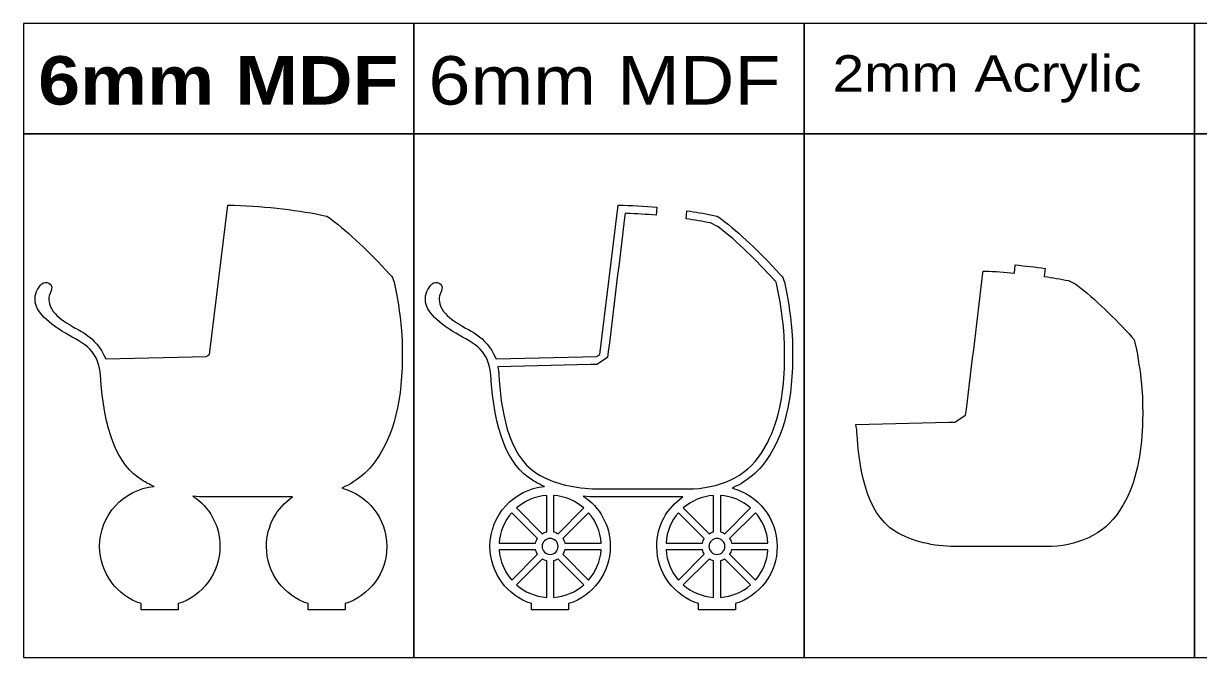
# Model space of a CAD drawing. Header units: millimetres. Extents: x -1166 to 1166, y -335 to 297.
# Drawn here: x -1166 to 4, y -335 to 297 of the extents above; entities that cross this region are included whole.
import ezdxf

# ---------------------------------------------------------------- set-up
doc = ezdxf.new("R2010")
doc.units = ezdxf.units.MM
doc.header["$MEASUREMENT"] = 0
doc.layers.add('Camada 1', color=7, linetype='Continuous')
doc.styles.add('0', font='arialbd.ttf', dxfattribs={"height": 1})
doc.styles.add('1', font='Arial', dxfattribs={"height": 1})
doc.styles.add('5', font='Arial', dxfattribs={"height": 1})

msp = doc.modelspace()

# ---------------------------------------------------------------- linework, layer by layer
at = {"layer": 'Camada 1', "color": 142, "lineweight": 20}
for points in [[(-1166.4805, 186.6815), (-777.6535, 186.6815), (-777.6535, 296.7483), (-1166.4805, 296.7483), (-1166.4805, 186.6815)], [(-777.6537, 186.6815), (-388.8267, 186.6815), (-388.8267, 296.7483), (-777.6537, 296.7483), (-777.6537, 186.6815)], [(-388.8269, 186.6815), (0.0001, 186.6815), (0.0001, 296.7483), (-388.8269, 296.7483), (-388.8269, 186.6815)], [(-0.0001, 186.6815), (388.8269, 186.6815), (388.8269, 296.7483), (-0.0001, 296.7483), (-0.0001, 186.6815)], [(-1166.4805, -334.8653), (-777.6535, -334.8653), (-777.6535, 186.6815), (-1166.4805, 186.6815), (-1166.4805, -334.8653)], [(-777.6537, -334.8653), (-388.8267, -334.8653), (-388.8267, 186.6815), (-777.6537, 186.6815), (-777.6537, -334.8653)], [(-388.8269, -334.8653), (0.0001, -334.8653), (0.0001, 186.6815), (-388.8269, 186.6815), (-388.8269, -334.8653)], [(-0.0001, -334.8653), (388.8269, -334.8653), (388.8269, 186.6815), (-0.0001, 186.6815), (-0.0001, -334.8653)]]:
    msp.add_lwpolyline(points, close=True, dxfattribs=at)
at = {"layer": 'Camada 1', "color": 230, "lineweight": 20}
for points, knots in [([(-984.1926, -34.8904), (-984.1926, -34.8904), (-1084.5024, -37.4358), (-1084.5024, -37.4358), (-1084.5024, -37.4358), (-1095.5576, -12.7334), (-1110.8232, -10.6807), (-1126.6234, 0.6029), (-1126.6234, 0.6029), (-1132.79, 5.0069), (-1138.346, 9.7562), (-1140.5227, 17.3115), (-1140.5227, 17.3115), (-1141.3322, 20.1218), (-1141.408, 22.8255), (-1140.7503, 25.4224), (-1140.7503, 25.4224), (-1140.2252, 27.4954), (-1138.8594, 29.814), (-1138.4256, 32.0342), (-1138.4256, 32.0342), (-1137.3817, 37.3751), (-1144.0404, 40.8477), (-1148.3207, 37.3139), (-1148.3207, 37.3139), (-1150.0551, 35.8822), (-1151.4213, 33.6586), (-1152.4834, 31.6948), (-1152.4834, 31.6948), (-1158.4792, 20.6081), (-1153.7394, 9.1414), (-1138.2637, -2.705), (-1138.2637, -2.705), (-1134.9677, -5.267), (-1131.6305, -7.5848), (-1128.2519, -9.658), (-1128.2519, -9.658), (-1109.163, -21.372), (-1092.4104, -25.5401), (-1089.7357, -53.3739), (-1089.7357, -53.3739), (-1086.8237, -108.3593), (-1072.9871, -143.3279), (-1048.2259, -158.2797), (-1048.2259, -158.2797), (-1044.4967, -160.5929), (-1040.5525, -162.6656), (-1036.3941, -164.4987), (-1036.3941, -164.4987), (-1066.8218, -167.3752), (-1090.6285, -192.9918), (-1090.6285, -224.1723), (-1090.6285, -224.1723), (-1090.6285, -250.8525), (-1073.1968, -273.4576), (-1049.1028, -281.2303), (-1049.1028, -281.2303), (-1049.1028, -281.2303), (-1049.1028, -287.2303), (-1049.1028, -287.2303), (-1049.1028, -287.2303), (-1049.1028, -287.2303), (-1012.2622, -287.2303), (-1012.2622, -287.2303), (-1012.2622, -287.2303), (-1012.2622, -287.2303), (-1012.2622, -281.2303), (-1012.2622, -281.2303), (-1012.2622, -281.2303), (-988.1681, -273.4576), (-970.7366, -250.8525), (-970.7366, -224.1723), (-970.7366, -224.1723), (-970.7366, -203.2651), (-981.442, -184.8613), (-997.6677, -174.134), (-997.6677, -174.134), (-993.4813, -174.5479), (-989.1628, -174.814), (-984.7113, -174.9314), (-984.7113, -174.9314), (-984.7113, -174.9314), (-898.6716, -174.9314), (-898.6716, -174.9314), (-898.6716, -174.9314), (-914.2366, -185.7594), (-924.427, -203.7744), (-924.427, -224.1723), (-924.427, -224.1723), (-924.427, -250.8525), (-906.9955, -273.4576), (-882.9014, -281.2303), (-882.9014, -281.2303), (-882.9014, -281.2303), (-882.9014, -287.2303), (-882.9014, -287.2303), (-882.9014, -287.2303), (-882.9014, -287.2303), (-846.0608, -287.2303), (-846.0608, -287.2303), (-846.0608, -287.2303), (-846.0608, -287.2303), (-846.0608, -281.2303), (-846.0608, -281.2303), (-846.0608, -281.2303), (-821.9668, -273.4576), (-804.5351, -250.8525), (-804.5351, -224.1723), (-804.5351, -224.1723), (-804.5351, -196.2279), (-823.6559, -172.7498), (-849.5279, -166.1067), (-849.5279, -166.1067), (-832.1871, -158.5366), (-818.9667, -146.3337), (-809.8682, -129.4962), (-809.8682, -129.4962), (-793.4257, -101.8284), (-786.765, -61.7849), (-789.8861, -9.3657), (-789.8861, -9.3657), (-791.7206, 9.478), (-794.0771, 25.0342), (-796.9555, 37.3029), (-796.9555, 37.3029), (-798.3102, 43.0775), (-798.0041, 42.7442), (-801.9455, 47.1012), (-801.9455, 47.1012), (-822.335, 69.6406), (-841.6989, 87.8697), (-860.0368, 101.788), (-860.0368, 101.788), (-864.3325, 105.0482), (-864.1579, 104.8633), (-869.4381, 105.9299), (-869.4381, 105.9299), (-897.9621, 111.6917), (-929.1707, 115.0091), (-963.064, 115.8818), (-963.064, 115.8818), (-963.064, 115.8818), (-981.1582, -32.9836), (-981.1582, -32.9836), (-981.1582, -32.9836), (-982.2499, -33.4952), (-983.2682, -34.1372), (-984.1926, -34.8904)], [0, 0, 0, 0, 0.026315789, 0.026315789, 0.026315789, 0.026315789, 0.052631579, 0.052631579, 0.052631579, 0.052631579, 0.078947368, 0.078947368, 0.078947368, 0.078947368, 0.105263158, 0.105263158, 0.105263158, 0.105263158, 0.131578947, 0.131578947, 0.131578947, 0.131578947, 0.157894737, 0.157894737, 0.157894737, 0.157894737, 0.184210526, 0.184210526, 0.184210526, 0.184210526, 0.210526316, 0.210526316, 0.210526316, 0.210526316, 0.236842105, 0.236842105, 0.236842105, 0.236842105, 0.263157895, 0.263157895, 0.263157895, 0.263157895, 0.289473684, 0.289473684, 0.289473684, 0.289473684, 0.315789474, 0.315789474, 0.315789474, 0.315789474, 0.342105263, 0.342105263, 0.342105263, 0.342105263, 0.368421053, 0.368421053, 0.368421053, 0.368421053, 0.394736842, 0.394736842, 0.394736842, 0.394736842, 0.421052632, 0.421052632, 0.421052632, 0.421052632, 0.447368421, 0.447368421, 0.447368421, 0.447368421, 0.473684211, 0.473684211, 0.473684211, 0.473684211, 0.5, 0.5, 0.5, 0.5, 0.526315789, 0.526315789, 0.526315789, 0.526315789, 0.552631579, 0.552631579, 0.552631579, 0.552631579, 0.578947368, 0.578947368, 0.578947368, 0.578947368, 0.605263158, 0.605263158, 0.605263158, 0.605263158, 0.631578947, 0.631578947, 0.631578947, 0.631578947, 0.657894737, 0.657894737, 0.657894737, 0.657894737, 0.684210526, 0.684210526, 0.684210526, 0.684210526, 0.710526316, 0.710526316, 0.710526316, 0.710526316, 0.736842105, 0.736842105, 0.736842105, 0.736842105, 0.763157895, 0.763157895, 0.763157895, 0.763157895, 0.789473684, 0.789473684, 0.789473684, 0.789473684, 0.815789474, 0.815789474, 0.815789474, 0.815789474, 0.842105263, 0.842105263, 0.842105263, 0.842105263, 0.868421053, 0.868421053, 0.868421053, 0.868421053, 0.894736842, 0.894736842, 0.894736842, 0.894736842, 0.921052632, 0.921052632, 0.921052632, 0.921052632, 0.947368421, 0.947368421, 0.947368421, 0.947368421, 1, 1, 1, 1]), ([(-574.2372, 115.8818), (-574.2372, 115.8818), (-592.3314, -32.9836), (-592.3314, -32.9836), (-592.3314, -32.9836), (-593.4231, -33.4952), (-594.4414, -34.1372), (-595.3658, -34.8904), (-595.3658, -34.8904), (-595.3658, -34.8904), (-695.6756, -37.4358), (-695.6756, -37.4358), (-695.6756, -37.4358), (-706.7308, -12.7334), (-721.9964, -10.6807), (-737.7966, 0.6029), (-737.7966, 0.6029), (-743.9632, 5.0069), (-749.5192, 9.7562), (-751.6959, 17.3115), (-751.6959, 17.3115), (-752.5054, 20.1218), (-752.5812, 22.8255), (-751.9235, 25.4224), (-751.9235, 25.4224), (-751.3984, 27.4954), (-750.0326, 29.814), (-749.5988, 32.0342), (-749.5988, 32.0342), (-748.5549, 37.3751), (-755.2136, 40.8477), (-759.4939, 37.3139), (-759.4939, 37.3139), (-761.2283, 35.8822), (-762.5945, 33.6586), (-763.6566, 31.6948), (-763.6566, 31.6948), (-769.6524, 20.6081), (-764.9126, 9.1414), (-749.4369, -2.705), (-749.4369, -2.705), (-746.1409, -5.267), (-742.8037, -7.5848), (-739.4251, -9.658), (-739.4251, -9.658), (-720.3362, -21.372), (-703.5836, -25.5401), (-700.9089, -53.3739), (-700.9089, -53.3739), (-697.9969, -108.3593), (-684.1603, -143.3279), (-659.3991, -158.2797), (-659.3991, -158.2797), (-655.6699, -160.5929), (-651.7257, -162.6656), (-647.5673, -164.4987), (-647.5673, -164.4987), (-677.995, -167.3752), (-701.8017, -192.9918), (-701.8017, -224.1723), (-701.8017, -224.1723), (-701.8017, -250.8525), (-684.37, -273.4576), (-660.276, -281.2303), (-660.276, -281.2303), (-660.276, -281.2303), (-660.276, -287.2303), (-660.276, -287.2303), (-660.276, -287.2303), (-660.276, -287.2303), (-623.4354, -287.2303), (-623.4354, -287.2303), (-623.4354, -287.2303), (-623.4354, -287.2303), (-623.4354, -281.2303), (-623.4354, -281.2303), (-623.4354, -281.2303), (-599.3413, -273.4576), (-581.9098, -250.8525), (-581.9098, -224.1723), (-581.9098, -224.1723), (-581.9098, -203.2651), (-592.6152, -184.8613), (-608.8409, -174.134), (-608.8409, -174.134), (-604.6545, -174.5479), (-600.336, -174.814), (-595.8845, -174.9314), (-595.8845, -174.9314), (-595.8845, -174.9314), (-509.8448, -174.9314), (-509.8448, -174.9314), (-509.8448, -174.9314), (-525.4098, -185.7594), (-535.6002, -203.7744), (-535.6002, -224.1723), (-535.6002, -224.1723), (-535.6002, -250.8525), (-518.1687, -273.4576), (-494.0746, -281.2303), (-494.0746, -281.2303), (-494.0746, -281.2303), (-494.0746, -287.2303), (-494.0746, -287.2303), (-494.0746, -287.2303), (-494.0746, -287.2303), (-457.234, -287.2303), (-457.234, -287.2303), (-457.234, -287.2303), (-457.234, -287.2303), (-457.234, -281.2303), (-457.234, -281.2303), (-457.234, -281.2303), (-433.14, -273.4576), (-415.7083, -250.8525), (-415.7083, -224.1723), (-415.7083, -224.1723), (-415.7083, -196.2279), (-434.8291, -172.7498), (-460.7011, -166.1067), (-460.7011, -166.1067), (-443.3603, -158.5366), (-430.1399, -146.3337), (-421.0414, -129.4962), (-421.0414, -129.4962), (-404.5989, -101.8284), (-397.9382, -61.7849), (-401.0593, -9.3657), (-401.0593, -9.3657), (-402.8938, 9.478), (-405.2503, 25.0342), (-408.1287, 37.3029), (-408.1287, 37.3029), (-409.4834, 43.0775), (-409.1773, 42.7442), (-413.1187, 47.1012), (-413.1187, 47.1012), (-433.5082, 69.6406), (-452.8721, 87.8697), (-471.21, 101.788), (-471.21, 101.788), (-475.5057, 105.0482), (-475.3311, 104.8633), (-480.6113, 105.9299), (-480.6113, 105.9299), (-488.7299, 107.5698), (-497.0664, 109.0114), (-505.62, 110.2553), (-505.62, 110.2553), (-505.62, 110.2553), (-506.3102, 102.1714), (-506.3102, 102.1714), (-506.3102, 102.1714), (-498.2466, 100.9945), (-490.2105, 99.6362), (-482.2121, 98.0916), (-482.2121, 98.0916), (-482.2121, 98.0916), (-481.5229, 97.9585), (-481.5229, 97.9585), (-481.5229, 97.9585), (-481.5229, 97.9585), (-475.0775, 94.6765), (-475.0775, 94.6765), (-475.0775, 94.6765), (-475.0775, 94.6765), (-474.9318, 94.5648), (-474.9318, 94.5648), (-474.9318, 94.5648), (-454.611, 78.9863), (-436.2056, 60.6974), (-419.0514, 41.7344), (-419.0514, 41.7344), (-418.3709, 40.9821), (-417.6479, 40.2661), (-417.0316, 39.4576), (-417.0316, 39.4576), (-417.0316, 39.4576), (-416.8183, 39.1779), (-416.8183, 39.1779), (-416.8183, 39.1779), (-416.8183, 39.1779), (-416.7133, 38.8422), (-416.7133, 38.8422), (-416.7133, 38.8422), (-416.5915, 38.4527), (-416.4897, 38.0563), (-416.3962, 37.6592), (-416.3962, 37.6592), (-416.3962, 37.6592), (-416.3893, 37.6292), (-416.3893, 37.6292), (-416.3893, 37.6292), (-416.3893, 37.6292), (-414.5725, 29.3443), (-414.5725, 29.3443), (-414.5725, 29.3443), (-411.9186, 16.3895), (-410.3235, 3.1998), (-409.04, -9.953), (-409.04, -9.953), (-409.04, -9.953), (-409.0362, -9.991), (-409.0362, -9.991), (-409.0362, -9.991), (-409.0362, -9.991), (-409.034, -10.0291), (-409.034, -10.0291), (-409.034, -10.0291), (-408.4607, -19.7238), (-408.1932, -29.4435), (-408.3508, -39.1548), (-408.3508, -39.1548), (-408.3508, -39.1548), (-408.559, -46.62), (-408.559, -46.62), (-408.559, -46.62), (-409.6142, -73.0601), (-414.222, -102.3536), (-427.9184, -125.4089), (-427.9184, -125.4089), (-427.9184, -125.4089), (-428.002, -125.5496), (-428.002, -125.5496), (-428.002, -125.5496), (-428.002, -125.5496), (-428.0798, -125.6934), (-428.0798, -125.6934), (-428.0798, -125.6934), (-443.028, -153.3399), (-468.7747, -164.612), (-499.0516, -166.9256), (-499.0516, -166.9256), (-499.0516, -166.9256), (-499.1277, -166.9314), (-499.1277, -166.9314), (-499.1277, -166.9314), (-499.1277, -166.9314), (-595.778, -166.9314), (-595.778, -166.9314), (-595.778, -166.9314), (-595.778, -166.9314), (-595.805, -166.9307), (-595.805, -166.9307), (-595.805, -166.9307), (-616.4248, -166.3722), (-637.4269, -162.3206), (-655.2305, -151.4515), (-655.2305, -151.4515), (-684.8048, -133.3966), (-691.2535, -84.528), (-692.9201, -52.9504), (-692.9201, -52.9504), (-692.9201, -52.9504), (-692.9291, -52.7797), (-692.9291, -52.7797), (-692.9291, -52.7797), (-692.9291, -52.7797), (-692.9456, -52.6095), (-692.9456, -52.6095), (-692.9456, -52.6095), (-693.1053, -50.9541), (-693.3145, -49.303), (-693.5857, -47.6621), (-693.5857, -47.6621), (-693.5857, -47.6621), (-693.9605, -45.3948), (-693.9605, -45.3948), (-693.9605, -45.3948), (-693.9605, -45.3948), (-601.3987, -43.0462), (-601.3987, -43.0462), (-601.3987, -43.0462), (-601.3987, -43.0462), (-595.3255, -43.0564), (-595.3255, -43.0564), (-595.3255, -43.0564), (-595.3255, -43.0564), (-584.6986, -35.9539), (-584.6986, -35.9539), (-584.6986, -35.9539), (-584.6986, -35.9539), (-583.9071, -29.9796), (-583.9071, -29.9796), (-583.9071, -29.9796), (-578.4027, 15.2905), (-572.9022, 60.5611), (-567.3999, 105.8315), (-567.3999, 105.8315), (-567.3999, 105.8315), (-567.1775, 107.6611), (-567.1775, 107.6611), (-567.1775, 107.6611), (-567.1775, 107.6611), (-565.3359, 107.5887), (-565.3359, 107.5887), (-565.3359, 107.5887), (-555.5861, 107.2052), (-545.8414, 106.5755), (-536.1187, 105.6925), (-536.1187, 105.6925), (-536.1187, 105.6925), (-535.4339, 113.7122), (-535.4339, 113.7122), (-535.4339, 113.7122), (-547.9517, 114.8147), (-560.8861, 115.538), (-574.2372, 115.8818)], [0, 0, 0, 0, 0.012820513, 0.012820513, 0.012820513, 0.012820513, 0.025641026, 0.025641026, 0.025641026, 0.025641026, 0.038461538, 0.038461538, 0.038461538, 0.038461538, 0.051282051, 0.051282051, 0.051282051, 0.051282051, 0.064102564, 0.064102564, 0.064102564, 0.064102564, 0.076923077, 0.076923077, 0.076923077, 0.076923077, 0.08974359, 0.08974359, 0.08974359, 0.08974359, 0.102564103, 0.102564103, 0.102564103, 0.102564103, 0.115384615, 0.115384615, 0.115384615, 0.115384615, 0.128205128, 0.128205128, 0.128205128, 0.128205128, 0.141025641, 0.141025641, 0.141025641, 0.141025641, 0.153846154, 0.153846154, 0.153846154, 0.153846154, 0.166666667, 0.166666667, 0.166666667, 0.166666667, 0.179487179, 0.179487179, 0.179487179, 0.179487179, 0.192307692, 0.192307692, 0.192307692, 0.192307692, 0.205128205, 0.205128205, 0.205128205, 0.205128205, 0.217948718, 0.217948718, 0.217948718, 0.217948718, 0.230769231, 0.230769231, 0.230769231, 0.230769231, 0.243589744, 0.243589744, 0.243589744, 0.243589744, 0.256410256, 0.256410256, 0.256410256, 0.256410256, 0.269230769, 0.269230769, 0.269230769, 0.269230769, 0.282051282, 0.282051282, 0.282051282, 0.282051282, 0.294871795, 0.294871795, 0.294871795, 0.294871795, 0.307692308, 0.307692308, 0.307692308, 0.307692308, 0.320512821, 0.320512821, 0.320512821, 0.320512821, 0.333333333, 0.333333333, 0.333333333, 0.333333333, 0.346153846, 0.346153846, 0.346153846, 0.346153846, 0.358974359, 0.358974359, 0.358974359, 0.358974359, 0.371794872, 0.371794872, 0.371794872, 0.371794872, 0.384615385, 0.384615385, 0.384615385, 0.384615385, 0.397435897, 0.397435897, 0.397435897, 0.397435897, 0.41025641, 0.41025641, 0.41025641, 0.41025641, 0.423076923, 0.423076923, 0.423076923, 0.423076923, 0.435897436, 0.435897436, 0.435897436, 0.435897436, 0.448717949, 0.448717949, 0.448717949, 0.448717949, 0.461538462, 0.461538462, 0.461538462, 0.461538462, 0.474358974, 0.474358974, 0.474358974, 0.474358974, 0.487179487, 0.487179487, 0.487179487, 0.487179487, 0.5, 0.5, 0.5, 0.5, 0.512820513, 0.512820513, 0.512820513, 0.512820513, 0.525641026, 0.525641026, 0.525641026, 0.525641026, 0.538461538, 0.538461538, 0.538461538, 0.538461538, 0.551282051, 0.551282051, 0.551282051, 0.551282051, 0.564102564, 0.564102564, 0.564102564, 0.564102564, 0.576923077, 0.576923077, 0.576923077, 0.576923077, 0.58974359, 0.58974359, 0.58974359, 0.58974359, 0.602564103, 0.602564103, 0.602564103, 0.602564103, 0.615384615, 0.615384615, 0.615384615, 0.615384615, 0.628205128, 0.628205128, 0.628205128, 0.628205128, 0.641025641, 0.641025641, 0.641025641, 0.641025641, 0.653846154, 0.653846154, 0.653846154, 0.653846154, 0.666666667, 0.666666667, 0.666666667, 0.666666667, 0.679487179, 0.679487179, 0.679487179, 0.679487179, 0.692307692, 0.692307692, 0.692307692, 0.692307692, 0.705128205, 0.705128205, 0.705128205, 0.705128205, 0.717948718, 0.717948718, 0.717948718, 0.717948718, 0.730769231, 0.730769231, 0.730769231, 0.730769231, 0.743589744, 0.743589744, 0.743589744, 0.743589744, 0.756410256, 0.756410256, 0.756410256, 0.756410256, 0.769230769, 0.769230769, 0.769230769, 0.769230769, 0.782051282, 0.782051282, 0.782051282, 0.782051282, 0.794871795, 0.794871795, 0.794871795, 0.794871795, 0.807692308, 0.807692308, 0.807692308, 0.807692308, 0.820512821, 0.820512821, 0.820512821, 0.820512821, 0.833333333, 0.833333333, 0.833333333, 0.833333333, 0.846153846, 0.846153846, 0.846153846, 0.846153846, 0.858974359, 0.858974359, 0.858974359, 0.858974359, 0.871794872, 0.871794872, 0.871794872, 0.871794872, 0.884615385, 0.884615385, 0.884615385, 0.884615385, 0.897435897, 0.897435897, 0.897435897, 0.897435897, 0.91025641, 0.91025641, 0.91025641, 0.91025641, 0.923076923, 0.923076923, 0.923076923, 0.923076923, 0.935897436, 0.935897436, 0.935897436, 0.935897436, 0.948717949, 0.948717949, 0.948717949, 0.948717949, 0.961538462, 0.961538462, 0.961538462, 0.961538462, 0.974358974, 0.974358974, 0.974358974, 0.974358974, 1, 1, 1, 1]), ([(-645.2273, -173.3796), (-645.2273, -173.3796), (-645.2273, -209.6889), (-645.2273, -209.6889), (-645.2273, -209.6889), (-646.8382, -210.0627), (-648.3486, -210.6984), (-649.7115, -211.5485), (-649.7115, -211.5485), (-649.7115, -211.5485), (-675.3876, -185.8723), (-675.3876, -185.8723), (-675.3876, -185.8723), (-667.2222, -178.7164), (-656.7474, -174.1333), (-645.2273, -173.3796)], [0, 0, 0, 0, 0.2, 0.2, 0.2, 0.2, 0.4, 0.4, 0.4, 0.4, 0.6, 0.6, 0.6, 0.6, 1, 1, 1, 1]), ([(-638.4842, -173.3796), (-626.9639, -174.1332), (-616.4904, -178.7178), (-608.3238, -185.8723), (-608.3238, -185.8723), (-608.3238, -185.8723), (-634, -211.5485), (-634, -211.5485), (-634, -211.5485), (-635.363, -210.6985), (-636.8731, -210.0624), (-638.4842, -209.6889), (-638.4842, -209.6889), (-638.4842, -209.6889), (-638.4842, -173.3796), (-638.4842, -173.3796)], [0, 0, 0, 0, 0.2, 0.2, 0.2, 0.2, 0.4, 0.4, 0.4, 0.4, 0.6, 0.6, 0.6, 0.6, 1, 1, 1, 1]), ([(-479.0258, -173.3796), (-479.0258, -173.3796), (-479.0258, -209.6889), (-479.0258, -209.6889), (-479.0258, -209.6889), (-480.6367, -210.0627), (-482.1471, -210.6984), (-483.51, -211.5485), (-483.51, -211.5485), (-483.51, -211.5485), (-509.1861, -185.8723), (-509.1861, -185.8723), (-509.1861, -185.8723), (-501.0207, -178.7164), (-490.546, -174.1333), (-479.0258, -173.3796)], [0, 0, 0, 0, 0.2, 0.2, 0.2, 0.2, 0.4, 0.4, 0.4, 0.4, 0.6, 0.6, 0.6, 0.6, 1, 1, 1, 1]), ([(-472.2827, -173.3796), (-460.7624, -174.1332), (-450.2889, -178.7178), (-442.1224, -185.8723), (-442.1224, -185.8723), (-442.1224, -185.8723), (-467.7985, -211.5485), (-467.7985, -211.5485), (-467.7985, -211.5485), (-469.1615, -210.6985), (-470.6717, -210.0624), (-472.2827, -209.6889), (-472.2827, -209.6889), (-472.2827, -209.6889), (-472.2827, -173.3796), (-472.2827, -173.3796)], [0, 0, 0, 0, 0.2, 0.2, 0.2, 0.2, 0.4, 0.4, 0.4, 0.4, 0.6, 0.6, 0.6, 0.6, 1, 1, 1, 1]), ([(-680.1557, -190.6404), (-680.1557, -190.6404), (-654.4795, -216.3166), (-654.4795, -216.3166), (-654.4795, -216.3166), (-655.3295, -217.6796), (-655.9656, -219.1897), (-656.3391, -220.8007), (-656.3391, -220.8007), (-656.3391, -220.8007), (-692.6484, -220.8007), (-692.6484, -220.8007), (-692.6484, -220.8007), (-691.8949, -209.2805), (-687.3102, -198.807), (-680.1557, -190.6404)], [0, 0, 0, 0, 0.2, 0.2, 0.2, 0.2, 0.4, 0.4, 0.4, 0.4, 0.6, 0.6, 0.6, 0.6, 1, 1, 1, 1]), ([(-603.5558, -190.6404), (-596.3999, -198.8058), (-591.8167, -209.2806), (-591.0631, -220.8007), (-591.0631, -220.8007), (-591.0631, -220.8007), (-627.3723, -220.8007), (-627.3723, -220.8007), (-627.3723, -220.8007), (-627.7461, -219.1898), (-628.3819, -217.6795), (-629.232, -216.3166), (-629.232, -216.3166), (-629.232, -216.3166), (-603.5558, -190.6404), (-603.5558, -190.6404)], [0, 0, 0, 0, 0.2, 0.2, 0.2, 0.2, 0.4, 0.4, 0.4, 0.4, 0.6, 0.6, 0.6, 0.6, 1, 1, 1, 1]), ([(-513.9542, -190.6404), (-513.9542, -190.6404), (-488.278, -216.3166), (-488.278, -216.3166), (-488.278, -216.3166), (-489.128, -217.6796), (-489.7641, -219.1897), (-490.1377, -220.8007), (-490.1377, -220.8007), (-490.1377, -220.8007), (-526.4469, -220.8007), (-526.4469, -220.8007), (-526.4469, -220.8007), (-525.6934, -209.2805), (-521.1087, -198.807), (-513.9542, -190.6404)], [0, 0, 0, 0, 0.2, 0.2, 0.2, 0.2, 0.4, 0.4, 0.4, 0.4, 0.6, 0.6, 0.6, 0.6, 1, 1, 1, 1]), ([(-463.0305, -216.3166), (-463.0305, -216.3166), (-437.3543, -190.6404), (-437.3543, -190.6404), (-437.3543, -190.6404), (-430.1984, -198.8058), (-425.6152, -209.2806), (-424.8616, -220.8007), (-424.8616, -220.8007), (-424.8616, -220.8007), (-461.1709, -220.8007), (-461.1709, -220.8007), (-461.1709, -220.8007), (-461.5446, -219.1898), (-462.1804, -217.6795), (-463.0305, -216.3166)], [0, 0, 0, 0, 0.2, 0.2, 0.2, 0.2, 0.4, 0.4, 0.4, 0.4, 0.6, 0.6, 0.6, 0.6, 1, 1, 1, 1]), ([(-641.8557, -216.2034), (-637.4546, -216.2034), (-633.8868, -219.7712), (-633.8868, -224.1723), (-633.8868, -224.1723), (-633.8868, -228.5734), (-637.4546, -232.1412), (-641.8557, -232.1412), (-641.8557, -232.1412), (-646.2569, -232.1412), (-649.8246, -228.5734), (-649.8246, -224.1723), (-649.8246, -224.1723), (-649.8246, -219.7712), (-646.2569, -216.2034), (-641.8557, -216.2034)], [0, 0, 0, 0, 0.2, 0.2, 0.2, 0.2, 0.4, 0.4, 0.4, 0.4, 0.6, 0.6, 0.6, 0.6, 1, 1, 1, 1]), ([(-475.6543, -216.2034), (-471.2531, -216.2034), (-467.6854, -219.7712), (-467.6854, -224.1723), (-467.6854, -224.1723), (-467.6854, -228.5734), (-471.2531, -232.1412), (-475.6543, -232.1412), (-475.6543, -232.1412), (-480.0554, -232.1412), (-483.6231, -228.5734), (-483.6231, -224.1723), (-483.6231, -224.1723), (-483.6231, -219.7712), (-480.0554, -216.2034), (-475.6543, -216.2034)], [0, 0, 0, 0, 0.2, 0.2, 0.2, 0.2, 0.4, 0.4, 0.4, 0.4, 0.6, 0.6, 0.6, 0.6, 1, 1, 1, 1]), ([(-654.4795, -232.028), (-654.4795, -232.028), (-680.1557, -257.7042), (-680.1557, -257.7042), (-680.1557, -257.7042), (-687.3116, -249.5387), (-691.8948, -239.064), (-692.6484, -227.5438), (-692.6484, -227.5438), (-692.6484, -227.5438), (-656.3391, -227.5438), (-656.3391, -227.5438), (-656.3391, -227.5438), (-655.9653, -229.1548), (-655.3296, -230.6651), (-654.4795, -232.028)], [0, 0, 0, 0, 0.2, 0.2, 0.2, 0.2, 0.4, 0.4, 0.4, 0.4, 0.6, 0.6, 0.6, 0.6, 1, 1, 1, 1]), ([(-627.3723, -227.5438), (-627.3723, -227.5438), (-591.0631, -227.5438), (-591.0631, -227.5438), (-591.0631, -227.5438), (-591.8168, -239.0639), (-596.4004, -249.5379), (-603.5558, -257.7042), (-603.5558, -257.7042), (-603.5558, -257.7042), (-629.232, -232.028), (-629.232, -232.028), (-629.232, -232.028), (-628.382, -230.665), (-627.7461, -229.1546), (-627.3723, -227.5438)], [0, 0, 0, 0, 0.2, 0.2, 0.2, 0.2, 0.4, 0.4, 0.4, 0.4, 0.6, 0.6, 0.6, 0.6, 1, 1, 1, 1]), ([(-526.4469, -227.5438), (-526.4469, -227.5438), (-490.1377, -227.5438), (-490.1377, -227.5438), (-490.1377, -227.5438), (-489.7639, -229.1548), (-489.1281, -230.6651), (-488.278, -232.028), (-488.278, -232.028), (-488.278, -232.028), (-513.9542, -257.7042), (-513.9542, -257.7042), (-513.9542, -257.7042), (-521.1101, -249.5387), (-525.6933, -239.064), (-526.4469, -227.5438)], [0, 0, 0, 0, 0.2, 0.2, 0.2, 0.2, 0.4, 0.4, 0.4, 0.4, 0.6, 0.6, 0.6, 0.6, 1, 1, 1, 1]), ([(-461.1709, -227.5438), (-461.1709, -227.5438), (-424.8616, -227.5438), (-424.8616, -227.5438), (-424.8616, -227.5438), (-425.6154, -239.0639), (-430.1989, -249.5379), (-437.3543, -257.7042), (-437.3543, -257.7042), (-437.3543, -257.7042), (-463.0305, -232.028), (-463.0305, -232.028), (-463.0305, -232.028), (-462.1805, -230.665), (-461.5446, -229.1546), (-461.1709, -227.5438)], [0, 0, 0, 0, 0.2, 0.2, 0.2, 0.2, 0.4, 0.4, 0.4, 0.4, 0.6, 0.6, 0.6, 0.6, 1, 1, 1, 1]), ([(-645.2273, -238.6557), (-645.2273, -238.6557), (-645.2273, -274.9649), (-645.2273, -274.9649), (-645.2273, -274.9649), (-656.7475, -274.2114), (-667.2211, -269.6268), (-675.3876, -262.4722), (-675.3876, -262.4722), (-675.3876, -262.4722), (-649.7115, -236.796), (-649.7115, -236.796), (-649.7115, -236.796), (-648.3484, -237.646), (-646.8383, -238.2821), (-645.2273, -238.6557)], [0, 0, 0, 0, 0.2, 0.2, 0.2, 0.2, 0.4, 0.4, 0.4, 0.4, 0.6, 0.6, 0.6, 0.6, 1, 1, 1, 1]), ([(-634, -236.796), (-634, -236.796), (-608.3238, -262.4722), (-608.3238, -262.4722), (-608.3238, -262.4722), (-616.4897, -269.6281), (-626.9642, -274.2113), (-638.4842, -274.9649), (-638.4842, -274.9649), (-638.4842, -274.9649), (-638.4842, -238.6557), (-638.4842, -238.6557), (-638.4842, -238.6557), (-636.8733, -238.2819), (-635.3629, -237.6461), (-634, -236.796)], [0, 0, 0, 0, 0.2, 0.2, 0.2, 0.2, 0.4, 0.4, 0.4, 0.4, 0.6, 0.6, 0.6, 0.6, 1, 1, 1, 1]), ([(-479.0258, -238.6557), (-479.0258, -238.6557), (-479.0258, -274.9649), (-479.0258, -274.9649), (-479.0258, -274.9649), (-490.5461, -274.2114), (-501.0196, -269.6268), (-509.1861, -262.4722), (-509.1861, -262.4722), (-509.1861, -262.4722), (-483.51, -236.796), (-483.51, -236.796), (-483.51, -236.796), (-482.147, -237.646), (-480.6368, -238.2821), (-479.0258, -238.6557)], [0, 0, 0, 0, 0.2, 0.2, 0.2, 0.2, 0.4, 0.4, 0.4, 0.4, 0.6, 0.6, 0.6, 0.6, 1, 1, 1, 1]), ([(-467.7985, -236.796), (-467.7985, -236.796), (-442.1224, -262.4722), (-442.1224, -262.4722), (-442.1224, -262.4722), (-450.2883, -269.6281), (-460.7627, -274.2113), (-472.2827, -274.9649), (-472.2827, -274.9649), (-472.2827, -274.9649), (-472.2827, -238.6557), (-472.2827, -238.6557), (-472.2827, -238.6557), (-470.6718, -238.2819), (-469.1614, -237.6461), (-467.7985, -236.796)], [0, 0, 0, 0, 0.2, 0.2, 0.2, 0.2, 0.4, 0.4, 0.4, 0.4, 0.6, 0.6, 0.6, 0.6, 1, 1, 1, 1])]:
    msp.add_open_spline(points, degree=3, knots=knots, dxfattribs=at)
at = {"layer": 'Camada 1', "color": 30, "lineweight": 20}
msp.add_open_spline([(-51.6309, -96.6636), (-51.4733, -86.9523), (-51.7408, -77.2326), (-52.3141, -67.5379), (-52.3141, -67.5379), (-52.3141, -67.5379), (-52.3163, -67.4998), (-52.3163, -67.4998), (-52.3163, -67.4998), (-52.3163, -67.4998), (-52.3201, -67.4618), (-52.3201, -67.4618), (-52.3201, -67.4618), (-53.6036, -54.309), (-55.1987, -41.1193), (-57.8526, -28.1645), (-57.8526, -28.1645), (-57.8526, -28.1645), (-59.6694, -19.8796), (-59.6694, -19.8796), (-59.6694, -19.8796), (-59.6694, -19.8796), (-59.6763, -19.8496), (-59.6763, -19.8496), (-59.6763, -19.8496), (-59.7698, -19.4525), (-59.8716, -19.0561), (-59.9934, -18.6666), (-59.9934, -18.6666), (-59.9934, -18.6666), (-60.0984, -18.3309), (-60.0984, -18.3309), (-60.0984, -18.3309), (-60.0984, -18.3309), (-60.3117, -18.0512), (-60.3117, -18.0512), (-60.3117, -18.0512), (-60.928, -17.2427), (-61.651, -16.5267), (-62.3315, -15.7744), (-62.3315, -15.7744), (-79.4857, 3.1886), (-97.8911, 21.4775), (-118.2119, 37.056), (-118.2119, 37.056), (-118.2119, 37.056), (-118.3576, 37.1677), (-118.3576, 37.1677), (-118.3576, 37.1677), (-118.3576, 37.1677), (-124.803, 40.4497), (-124.803, 40.4497), (-124.803, 40.4497), (-124.803, 40.4497), (-125.4922, 40.5828), (-125.4922, 40.5828), (-125.4922, 40.5828), (-133.4908, 42.1274), (-141.527, 43.4858), (-149.5908, 44.6626), (-149.5908, 44.6626), (-149.5908, 44.6626), (-149.5903, 44.6629), (-149.5903, 44.6629), (-149.5903, 44.6629), (-149.5903, 44.6629), (-148.9, 52.7469), (-148.9, 52.7469), (-148.9, 52.7469), (-158.5606, 54.1518), (-168.4986, 55.3041), (-178.714, 56.2037), (-178.714, 56.2037), (-178.714, 56.2037), (-179.3988, 48.184), (-179.3988, 48.184), (-179.3988, 48.184), (-179.3988, 48.184), (-179.3984, 48.1836), (-179.3984, 48.1836), (-179.3984, 48.1836), (-189.1212, 49.0665), (-198.8661, 49.6964), (-208.616, 50.0799), (-208.616, 50.0799), (-208.616, 50.0799), (-210.4576, 50.1523), (-210.4576, 50.1523), (-210.4576, 50.1523), (-210.4576, 50.1523), (-210.68, 48.3227), (-210.68, 48.3227), (-210.68, 48.3227), (-216.1823, 3.0523), (-221.6828, -42.2183), (-227.1872, -87.4884), (-227.1872, -87.4884), (-227.1872, -87.4884), (-227.9787, -93.4627), (-227.9787, -93.4627), (-227.9787, -93.4627), (-227.9787, -93.4627), (-238.6056, -100.5652), (-238.6056, -100.5652), (-238.6056, -100.5652), (-238.6056, -100.5652), (-244.6788, -100.555), (-244.6788, -100.555), (-244.6788, -100.555), (-244.6788, -100.555), (-337.2406, -102.9036), (-337.2406, -102.9036), (-337.2406, -102.9036), (-337.2406, -102.9036), (-336.8658, -105.1709), (-336.8658, -105.1709), (-336.8658, -105.1709), (-336.5946, -106.8118), (-336.3854, -108.4629), (-336.2257, -110.1183), (-336.2257, -110.1183), (-336.2257, -110.1183), (-336.2092, -110.2885), (-336.2092, -110.2885), (-336.2092, -110.2885), (-336.2092, -110.2885), (-336.2002, -110.4592), (-336.2002, -110.4592), (-336.2002, -110.4592), (-334.5336, -142.0368), (-328.0849, -190.9054), (-298.5106, -208.9603), (-298.5106, -208.9603), (-280.707, -219.8294), (-259.7049, -223.881), (-239.0851, -224.4395), (-239.0851, -224.4395), (-239.0851, -224.4395), (-239.0581, -224.4402), (-239.0581, -224.4402), (-239.0581, -224.4402), (-239.0581, -224.4402), (-142.4078, -224.4402), (-142.4078, -224.4402), (-142.4078, -224.4402), (-142.4078, -224.4402), (-142.3317, -224.4344), (-142.3317, -224.4344), (-142.3317, -224.4344), (-112.0548, -222.1208), (-86.3081, -210.8487), (-71.3599, -183.2022), (-71.3599, -183.2022), (-71.3599, -183.2022), (-71.2821, -183.0584), (-71.2821, -183.0584), (-71.2821, -183.0584), (-71.2821, -183.0584), (-71.1985, -182.9177), (-71.1985, -182.9177), (-71.1985, -182.9177), (-57.5021, -159.8624), (-52.8943, -130.5689), (-51.8391, -104.1288), (-51.8391, -104.1288), (-51.8391, -104.1288), (-51.6309, -96.6636), (-51.6309, -96.6636)], degree=3, knots=[0, 0, 0, 0, 0.023255814, 0.023255814, 0.023255814, 0.023255814, 0.046511628, 0.046511628, 0.046511628, 0.046511628, 0.069767442, 0.069767442, 0.069767442, 0.069767442, 0.093023256, 0.093023256, 0.093023256, 0.093023256, 0.11627907, 0.11627907, 0.11627907, 0.11627907, 0.139534884, 0.139534884, 0.139534884, 0.139534884, 0.162790698, 0.162790698, 0.162790698, 0.162790698, 0.186046512, 0.186046512, 0.186046512, 0.186046512, 0.209302326, 0.209302326, 0.209302326, 0.209302326, 0.23255814, 0.23255814, 0.23255814, 0.23255814, 0.255813953, 0.255813953, 0.255813953, 0.255813953, 0.279069767, 0.279069767, 0.279069767, 0.279069767, 0.302325581, 0.302325581, 0.302325581, 0.302325581, 0.325581395, 0.325581395, 0.325581395, 0.325581395, 0.348837209, 0.348837209, 0.348837209, 0.348837209, 0.372093023, 0.372093023, 0.372093023, 0.372093023, 0.395348837, 0.395348837, 0.395348837, 0.395348837, 0.418604651, 0.418604651, 0.418604651, 0.418604651, 0.441860465, 0.441860465, 0.441860465, 0.441860465, 0.465116279, 0.465116279, 0.465116279, 0.465116279, 0.488372093, 0.488372093, 0.488372093, 0.488372093, 0.511627907, 0.511627907, 0.511627907, 0.511627907, 0.534883721, 0.534883721, 0.534883721, 0.534883721, 0.558139535, 0.558139535, 0.558139535, 0.558139535, 0.581395349, 0.581395349, 0.581395349, 0.581395349, 0.604651163, 0.604651163, 0.604651163, 0.604651163, 0.627906977, 0.627906977, 0.627906977, 0.627906977, 0.651162791, 0.651162791, 0.651162791, 0.651162791, 0.674418605, 0.674418605, 0.674418605, 0.674418605, 0.697674419, 0.697674419, 0.697674419, 0.697674419, 0.720930233, 0.720930233, 0.720930233, 0.720930233, 0.744186047, 0.744186047, 0.744186047, 0.744186047, 0.76744186, 0.76744186, 0.76744186, 0.76744186, 0.790697674, 0.790697674, 0.790697674, 0.790697674, 0.813953488, 0.813953488, 0.813953488, 0.813953488, 0.837209302, 0.837209302, 0.837209302, 0.837209302, 0.860465116, 0.860465116, 0.860465116, 0.860465116, 0.88372093, 0.88372093, 0.88372093, 0.88372093, 0.906976744, 0.906976744, 0.906976744, 0.906976744, 0.930232558, 0.930232558, 0.930232558, 0.930232558, 0.953488372, 0.953488372, 0.953488372, 0.953488372, 1, 1, 1, 1], dxfattribs=at)

# ---------------------------------------------------------------- texts
at = {"layer": 'Camada 1', "color": 142, "width": 1.114671}
for s, height, style, p in [('6mm MDF', 48.2598, '0', (-1151.8997, 215.9645)), ('6mm MDF', 48.2598, '1', (-763.0731, 215.9645)), ('2mm Acrylic', 36.301176, '5', (-360.4976, 228.8581))]:
    msp.add_text(s, height=height, dxfattribs=dict(at, style=style)).set_placement(p)

doc.saveas('drawing.dxf')
